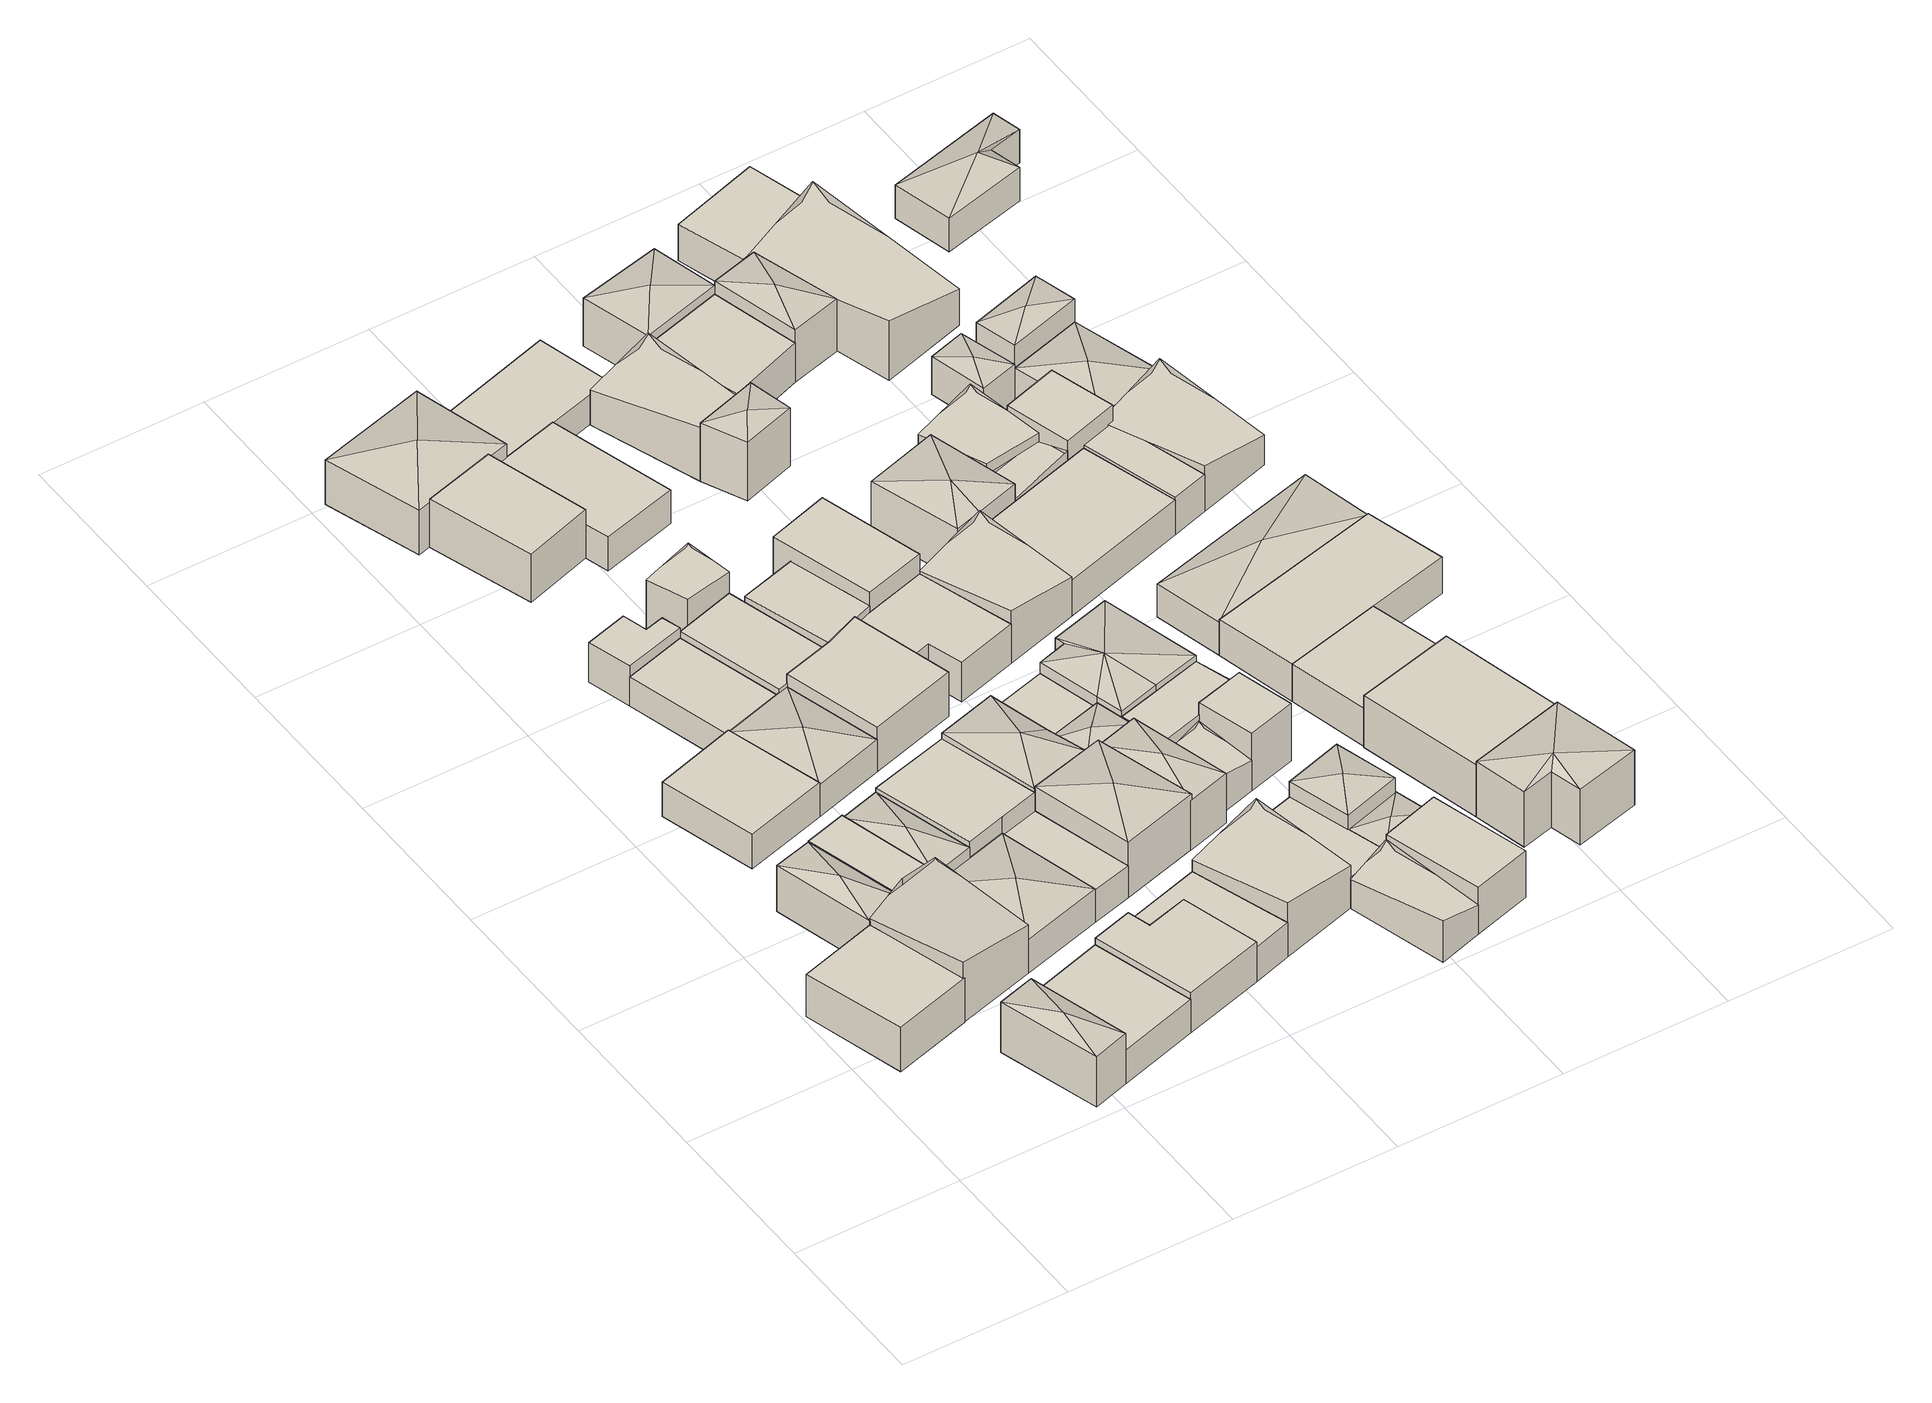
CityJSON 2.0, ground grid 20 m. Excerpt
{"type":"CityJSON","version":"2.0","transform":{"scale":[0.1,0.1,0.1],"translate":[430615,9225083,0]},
"CityObjects":{
"building1":{"type":"Building","attributes":{"Building Type":"Residential","Roof Shape":"shed","Roof Material":"Concrete Glazed Tile","Roof Material Code":1,"Roof Direction":"southwest","Building Height":5.78,"Roof Slope":14.3,"Footprint Area":125.89,"Solar PV Capacity Low":15.76,"Solar PV Capacity High":20.7,"Solar Annual Energy Low":22729,"Solar Annual Energy High":29956,"Suitable PV Area":94.11},"geometry":[{"type":"MultiSurface","lod":"2.2","boundaries":[[[0,1,2,3]],[[3,2,4,5]],[[2,1,6,4]],[[1,0,7,6]],[[0,3,5,7]],[[5,4,6,7]]]}]},
"building2":{"type":"Building","attributes":{"Building Type":"Residential","Roof Shape":"hip","Roof Material":"Concrete Glazed Tile","Roof Material Code":1,"Roof Direction":"southwest","Building Height":6.93,"Roof Slope":24.9,"Footprint Area":58.86,"Solar PV Capacity Low":7.37,"Solar PV Capacity High":9.68,"Solar Annual Energy Low":10628,"Solar Annual Energy High":14006,"Suitable PV Area":44},"geometry":[{"type":"MultiSurface","lod":"2.2","boundaries":[[[8,9,10,11]],[[11,10,12,13]],[[10,9,14,12]],[[9,8,15,14]],[[8,11,13,15]],[[13,12,16]],[[12,14,16]],[[14,15,16]],[[15,13,16]]]}]},
"building3":{"type":"Building","attributes":{"Building Type":"Residential","Roof Shape":"hip","Roof Material":"Concrete Glazed Tile","Roof Material Code":1,"Roof Direction":"southwest","Building Height":6.33,"Roof Slope":25.3,"Footprint Area":60.6,"Solar PV Capacity Low":7.59,"Solar PV Capacity High":9.97,"Solar Annual Energy Low":10940,"Solar Annual Energy High":14419,"Suitable PV Area":45.3},"geometry":[{"type":"MultiSurface","lod":"2.2","boundaries":[[[17,0,18,19]],[[19,18,20,21]],[[18,0,22,20]],[[0,17,23,22]],[[17,19,21,23]],[[21,20,24]],[[20,22,24]],[[22,23,24]],[[23,21,24]]]}]},
"building4":{"type":"Building","attributes":{"Building Type":"Residential","Roof Shape":"gable","Roof Material":"Concrete Glazed Tile","Roof Material Code":1,"Roof Direction":"southwest","Building Height":6.69,"Roof Slope":28.4,"Footprint Area":124.98,"Solar PV Capacity Low":15.65,"Solar PV Capacity High":20.55,"Solar Annual Energy Low":22564,"Solar Annual Energy High":29738,"Suitable PV Area":93.42},"geometry":[{"type":"MultiSurface","lod":"2.2","boundaries":[[[25,26,18,0,27,28]],[[28,27,29,30]],[[27,0,31,29]],[[0,18,32,31]],[[18,26,33,32]],[[26,25,34,33]],[[25,28,30,34]],[[30,29,31,32,33,34]]]}]},
"building5":{"type":"Building","attributes":{"Building Type":"Residential","Roof Shape":"flat","Roof Material":"Concrete Glazed Tile","Roof Material Code":1,"Roof Direction":"southwest","Building Height":6.43,"Roof Slope":9.6,"Footprint Area":64.71,"Solar PV Capacity Low":8.1,"Solar PV Capacity High":10.64,"Solar Annual Energy Low":11682,"Solar Annual Energy High":15396,"Suitable PV Area":48.37},"geometry":[{"type":"MultiSurface","lod":"2.2","boundaries":[[[35,19,18,26]],[[26,18,36,37]],[[18,19,38,36]],[[19,35,39,38]],[[35,26,37,39]],[[37,36,38,39]]]}]},
"building6":{"type":"Building","attributes":{"Building Type":"Residential","Roof Shape":"flat","Roof Material":"Concrete Glazed Tile","Roof Material Code":1,"Roof Direction":"southwest","Building Height":4.63,"Roof Slope":9.8,"Footprint Area":128.41,"Solar PV Capacity Low":16.08,"Solar PV Capacity High":21.12,"Solar Annual Energy Low":23184,"Solar Annual Energy High":30555,"Suitable PV Area":95.99},"geometry":[{"type":"MultiSurface","lod":"2.2","boundaries":[[[40,11,10,41]],[[41,10,42,43]],[[10,11,44,42]],[[11,40,45,44]],[[40,41,43,45]],[[43,42,44,45]]]}]},
"building7":{"type":"Building","attributes":{"Building Type":"Residential","Roof Shape":"flat","Roof Material":"Concrete Glazed Tile","Roof Material Code":1,"Roof Direction":"southwest","Building Height":4.71,"Roof Slope":11,"Footprint Area":125.78,"Solar PV Capacity Low":15.75,"Solar PV Capacity High":20.69,"Solar Annual Energy Low":22710,"Solar Annual Energy High":29929,"Suitable PV Area":94.02},"geometry":[{"type":"MultiSurface","lod":"2.2","boundaries":[[[46,47,48,49]],[[49,48,50,51]],[[48,47,52,50]],[[47,46,53,52]],[[46,49,51,53]],[[51,50,52,53]]]}]},
"building8":{"type":"Building","attributes":{"Building Type":"Residential","Roof Shape":"hip","Roof Material":"Concrete Glazed Tile","Roof Material Code":1,"Roof Direction":"southwest","Building Height":5.98,"Roof Slope":26.6,"Footprint Area":66.47,"Solar PV Capacity Low":8.32,"Solar PV Capacity High":10.93,"Solar Annual Energy Low":12001,"Solar Annual Energy High":15817,"Suitable PV Area":49.69},"geometry":[{"type":"MultiSurface","lod":"2.2","boundaries":[[[54,35,26,55]],[[55,26,56,57]],[[26,35,58,56]],[[35,54,59,58]],[[54,55,57,59]],[[57,56,60]],[[56,58,60]],[[58,59,60]],[[59,57,60]]]}]},
"building9":{"type":"Building","attributes":{"Building Type":"Residential","Roof Shape":"hip","Roof Material":"Concrete Glazed Tile","Roof Material Code":1,"Roof Direction":"southwest","Building Height":4.61,"Roof Slope":26.2,"Footprint Area":129.06,"Solar PV Capacity Low":16.16,"Solar PV Capacity High":21.22,"Solar Annual Energy Low":23301,"Solar Annual Energy High":30709,"Suitable PV Area":96.47},"geometry":[{"type":"MultiSurface","lod":"2.2","boundaries":[[[61,26,28,62]],[[62,28,63,64]],[[28,26,65,63]],[[26,61,66,65]],[[61,62,64,66]],[[64,63,67]],[[63,65,67]],[[65,66,67]],[[66,64,67]]]}]},
"building10":{"type":"Building","attributes":{"Building Type":"Residential","Roof Shape":"flat","Roof Material":"Concrete Glazed Tile","Roof Material Code":1,"Roof Direction":"southwest","Building Height":4,"Roof Slope":12.8,"Footprint Area":103.85,"Solar PV Capacity Low":13,"Solar PV Capacity High":17.08,"Solar Annual Energy Low":18749,"Solar Annual Energy High":24709,"Suitable PV Area":77.62},"geometry":[{"type":"MultiSurface","lod":"2.2","boundaries":[[[68,69,49,70]],[[70,49,71,72]],[[49,69,73,71]],[[69,68,74,73]],[[68,70,72,74]],[[72,71,73,74]]]}]},
"building11":{"type":"Building","attributes":{"Building Type":"Residential","Roof Shape":"shed","Roof Material":"Concrete Glazed Tile","Roof Material Code":1,"Roof Direction":"southwest","Building Height":5.33,"Roof Slope":12.3,"Footprint Area":35.74,"Solar PV Capacity Low":4.47,"Solar PV Capacity High":5.88,"Solar Annual Energy Low":6452,"Solar Annual Energy High":8503,"Suitable PV Area":26.71},"geometry":[{"type":"MultiSurface","lod":"2.2","boundaries":[[[68,75,76,77,78,69]],[[69,78,79,80]],[[78,77,81,79]],[[77,76,82,81]],[[76,75,83,82]],[[75,68,84,83]],[[68,69,80,84]],[[80,79,81,82,83,84]]]}]},
"building12":{"type":"Building","attributes":{"Building Type":"Residential","Roof Shape":"flat","Roof Material":"Concrete Glazed Tile","Roof Material Code":1,"Roof Direction":"southwest","Building Height":5.53,"Roof Slope":6,"Footprint Area":114.4,"Solar PV Capacity Low":14.32,"Solar PV Capacity High":18.81,"Solar Annual Energy Low":20654,"Solar Annual Energy High":27220,"Suitable PV Area":85.51},"geometry":[{"type":"MultiSurface","lod":"2.2","boundaries":[[[85,86,40,41,87,88]],[[88,87,89,90]],[[87,41,91,89]],[[41,40,92,91]],[[40,86,93,92]],[[86,85,94,93]],[[85,88,90,94]],[[90,89,91,92,93,94]]]}]},
"building13":{"type":"Building","attributes":{"Building Type":"Residential","Roof Shape":"hip","Roof Material":"Concrete Glazed Tile","Roof Material Code":1,"Roof Direction":"southwest","Building Height":4.45,"Roof Slope":26.5,"Footprint Area":109.71,"Solar PV Capacity Low":13.74,"Solar PV Capacity High":18.04,"Solar Annual Energy Low":19807,"Solar Annual Energy High":26104,"Suitable PV Area":82},"geometry":[{"type":"MultiSurface","lod":"2.2","boundaries":[[[95,49,48,96]],[[96,48,97,98]],[[48,49,99,97]],[[49,95,100,99]],[[95,96,98,100]],[[98,97,101]],[[97,99,101]],[[99,100,101]],[[100,98,101]]]}]},
"building14":{"type":"Building","attributes":{"Building Type":"Residential","Roof Shape":"shed","Roof Material":"Concrete Glazed Tile","Roof Material Code":1,"Roof Direction":"southwest","Building Height":6.5,"Roof Slope":14.5,"Footprint Area":126.6,"Solar PV Capacity Low":15.85,"Solar PV Capacity High":20.82,"Solar Annual Energy Low":22857,"Solar Annual Energy High":30124,"Suitable PV Area":94.64},"geometry":[{"type":"MultiSurface","lod":"2.2","boundaries":[[[55,61,102,103,54]],[[54,103,104,105]],[[103,102,106,104]],[[102,61,107,106]],[[61,55,108,107]],[[55,54,105,108]],[[105,104,106,107,108]]]}]},
"building15":{"type":"Building","attributes":{"Building Type":"Residential","Roof Shape":"shed","Roof Material":"Concrete Glazed Tile","Roof Material Code":1,"Roof Direction":"southwest","Building Height":4.3,"Roof Slope":11.5,"Footprint Area":63.35,"Solar PV Capacity Low":7.93,"Solar PV Capacity High":10.42,"Solar Annual Energy Low":11438,"Solar Annual Energy High":15074,"Suitable PV Area":47.36},"geometry":[{"type":"MultiSurface","lod":"2.2","boundaries":[[[102,61,62,109]],[[109,62,110,111]],[[62,61,112,110]],[[61,102,113,112]],[[102,109,111,113]],[[111,110,112,113]]]}]},
"building16":{"type":"Building","attributes":{"Building Type":"Residential","Roof Shape":"shed","Roof Material":"Concrete Glazed Tile","Roof Material Code":1,"Roof Direction":"southwest","Building Height":4.24,"Roof Slope":19.4,"Footprint Area":77.15,"Solar PV Capacity Low":9.66,"Solar PV Capacity High":12.69,"Solar Annual Energy Low":13928,"Solar Annual Energy High":18356,"Suitable PV Area":57.67},"geometry":[{"type":"MultiSurface","lod":"2.2","boundaries":[[[85,88,87,114,115,86]],[[86,115,116,117]],[[115,114,118,116]],[[114,87,119,118]],[[87,88,120,119]],[[88,85,121,120]],[[85,86,117,121]],[[117,116,118,119,120,121]]]}]},
"building17":{"type":"Building","attributes":{"Building Type":"Residential","Roof Shape":"flat","Roof Material":"Concrete Glazed Tile","Roof Material Code":1,"Roof Direction":"southwest","Building Height":6.61,"Roof Slope":6.2,"Footprint Area":115.4,"Solar PV Capacity Low":14.45,"Solar PV Capacity High":18.98,"Solar Annual Energy Low":20834,"Solar Annual Energy High":27458,"Suitable PV Area":86.26},"geometry":[{"type":"MultiSurface","lod":"2.2","boundaries":[[[122,123,124,125]],[[125,124,126,127]],[[124,123,128,126]],[[123,122,129,128]],[[122,125,127,129]],[[127,126,128,129]]]}]},
"building18":{"type":"Building","attributes":{"Building Type":"Residential","Roof Shape":"hip","Roof Material":"Concrete Glazed Tile","Roof Material Code":1,"Roof Direction":"southwest","Building Height":6.14,"Roof Slope":28.5,"Footprint Area":165.86,"Solar PV Capacity Low":20.77,"Solar PV Capacity High":27.28,"Solar Annual Energy Low":29945,"Solar Annual Energy High":39464,"Suitable PV Area":123.98},"geometry":[{"type":"MultiSurface","lod":"2.2","boundaries":[[[130,131,132,133]],[[133,132,134,135]],[[132,131,136,134]],[[131,130,137,136]],[[130,133,135,137]],[[135,134,138]],[[134,136,138]],[[136,137,138]],[[137,135,138]]]}]},
"building19":{"type":"Building","attributes":{"Building Type":"Residential","Roof Shape":"flat","Roof Material":"Concrete Glazed Tile","Roof Material Code":1,"Roof Direction":"southwest","Building Height":4.92,"Roof Slope":5.1,"Footprint Area":101.61,"Solar PV Capacity Low":12.72,"Solar PV Capacity High":16.71,"Solar Annual Energy Low":18345,"Solar Annual Energy High":24178,"Suitable PV Area":75.95},"geometry":[{"type":"MultiSurface","lod":"2.2","boundaries":[[[139,68,70,140]],[[140,70,141,142]],[[70,68,143,141]],[[68,139,144,143]],[[139,140,142,144]],[[142,141,143,144]]]}]},
"building20":{"type":"Building","attributes":{"Building Type":"Residential","Roof Shape":"gable","Roof Material":"Concrete Glazed Tile","Roof Material Code":1,"Roof Direction":"southwest","Building Height":7.79,"Roof Slope":29.9,"Footprint Area":35.65,"Solar PV Capacity Low":4.46,"Solar PV Capacity High":5.86,"Solar Annual Energy Low":6436,"Solar Annual Energy High":8482,"Suitable PV Area":26.65},"geometry":[{"type":"MultiSurface","lod":"2.2","boundaries":[[[145,146,147,139]],[[139,147,148,149]],[[147,146,150,148]],[[146,145,151,150]],[[145,139,149,151]],[[149,148,150,151]]]}]},
"building21":{"type":"Building","attributes":{"Building Type":"Residential","Roof Shape":"flat","Roof Material":"Concrete Glazed Tile","Roof Material Code":1,"Roof Direction":"southwest","Building Height":6.12,"Roof Slope":12.7,"Footprint Area":135.34,"Solar PV Capacity Low":16.95,"Solar PV Capacity High":22.26,"Solar Annual Energy Low":24435,"Solar Annual Energy High":32203,"Suitable PV Area":101.17},"geometry":[{"type":"MultiSurface","lod":"2.2","boundaries":[[[152,140,95,96,153]],[[153,96,154,155]],[[96,95,156,154]],[[95,140,157,156]],[[140,152,158,157]],[[152,153,155,158]],[[155,154,156,157,158]]]}]},
"building22":{"type":"Building","attributes":{"Building Type":"Residential","Roof Shape":"hip","Roof Material":"Concrete Glazed Tile","Roof Material Code":1,"Roof Direction":"southwest","Building Height":7.34,"Roof Slope":26.7,"Footprint Area":95.5,"Solar PV Capacity Low":11.96,"Solar PV Capacity High":15.71,"Solar Annual Energy Low":17242,"Solar Annual Energy High":22724,"Suitable PV Area":71.39},"geometry":[{"type":"MultiSurface","lod":"2.2","boundaries":[[[159,160,103,102,161]],[[161,102,162,163]],[[102,103,164,162]],[[103,160,165,164]],[[160,159,166,165]],[[159,161,163,166]],[[163,162,167]],[[162,164,167]],[[164,165,167]],[[165,166,167]],[[166,163,167]]]}]},
"building23":{"type":"Building","attributes":{"Building Type":"Residential","Roof Shape":"hip","Roof Material":"Concrete Glazed Tile","Roof Material Code":1,"Roof Direction":"southwest","Building Height":7.56,"Roof Slope":23.7,"Footprint Area":120.69,"Solar PV Capacity Low":15.11,"Solar PV Capacity High":19.85,"Solar Annual Energy Low":21791,"Solar Annual Energy High":28718,"Suitable PV Area":90.22},"geometry":[{"type":"MultiSurface","lod":"2.2","boundaries":[[[168,102,109,169]],[[169,109,170,171]],[[109,102,172,170]],[[102,168,173,172]],[[168,169,171,173]],[[171,170,174]],[[170,172,174]],[[172,173,174]],[[173,171,174]]]}]},
"building24":{"type":"Building","attributes":{"Building Type":"Residential","Roof Shape":"shed","Roof Material":"Concrete Glazed Tile","Roof Material Code":1,"Roof Direction":"southwest","Building Height":5.69,"Roof Slope":16.1,"Footprint Area":76.83,"Solar PV Capacity Low":9.62,"Solar PV Capacity High":12.63,"Solar Annual Energy Low":13871,"Solar Annual Energy High":18281,"Suitable PV Area":57.43},"geometry":[{"type":"MultiSurface","lod":"2.2","boundaries":[[[175,176,140,177]],[[177,140,178,179]],[[140,176,180,178]],[[176,175,181,180]],[[175,177,179,181]],[[179,178,180,181]]]}]},
"building25":{"type":"Building","attributes":{"Building Type":"Residential","Roof Shape":"shed","Roof Material":"Concrete Glazed Tile","Roof Material Code":1,"Roof Direction":"southwest","Building Height":4.26,"Roof Slope":15.9,"Footprint Area":155.69,"Solar PV Capacity Low":19.49,"Solar PV Capacity High":25.6,"Solar Annual Energy Low":28109,"Solar Annual Energy High":37045,"Suitable PV Area":116.38},"geometry":[{"type":"MultiSurface","lod":"2.2","boundaries":[[[182,122,183,184]],[[184,183,185,186]],[[183,122,187,185]],[[122,182,188,187]],[[182,184,186,188]],[[186,185,187,188]]]}]},
"building26":{"type":"Building","attributes":{"Building Type":"Residential","Roof Shape":"gable","Roof Material":"Concrete Glazed Tile","Roof Material Code":1,"Roof Direction":"southwest","Building Height":5.79,"Roof Slope":27,"Footprint Area":124.94,"Solar PV Capacity Low":15.64,"Solar PV Capacity High":20.55,"Solar Annual Energy Low":22558,"Solar Annual Energy High":29730,"Suitable PV Area":93.4},"geometry":[{"type":"MultiSurface","lod":"2.2","boundaries":[[[189,115,114,190]],[[190,114,191,192]],[[114,115,193,191]],[[115,189,194,193]],[[189,190,192,194]],[[192,191,193,194]]]}]},
"building27":{"type":"Building","attributes":{"Building Type":"Residential","Roof Shape":"hip","Roof Material":"Concrete Glazed Tile","Roof Material Code":1,"Roof Direction":"southwest","Building Height":5.92,"Roof Slope":26,"Footprint Area":37.51,"Solar PV Capacity Low":4.7,"Solar PV Capacity High":6.17,"Solar Annual Energy Low":6772,"Solar Annual Energy High":8925,"Suitable PV Area":28.04},"geometry":[{"type":"MultiSurface","lod":"2.2","boundaries":[[[195,159,161,196]],[[196,161,197,198]],[[161,159,199,197]],[[159,195,200,199]],[[195,196,198,200]],[[198,197,201]],[[197,199,201]],[[199,200,201]],[[200,198,201]]]}]},
"building28":{"type":"Building","attributes":{"Building Type":"Residential","Roof Shape":"flat","Roof Material":"Concrete Glazed Tile","Roof Material Code":1,"Roof Direction":"southwest","Building Height":5.2,"Roof Slope":7.7,"Footprint Area":57.88,"Solar PV Capacity Low":7.25,"Solar PV Capacity High":9.52,"Solar Annual Energy Low":10450,"Solar Annual Energy High":13772,"Suitable PV Area":43.26},"geometry":[{"type":"MultiSurface","lod":"2.2","boundaries":[[[202,160,159,195]],[[195,159,203,204]],[[159,160,205,203]],[[160,202,206,205]],[[202,195,204,206]],[[204,203,205,206]]]}]},
"building29":{"type":"Building","attributes":{"Building Type":"Residential","Roof Shape":"hip","Roof Material":"Concrete Glazed Tile","Roof Material Code":1,"Roof Direction":"southwest","Building Height":6.78,"Roof Slope":24.8,"Footprint Area":68.78,"Solar PV Capacity Low":8.61,"Solar PV Capacity High":11.31,"Solar Annual Energy Low":12419,"Solar Annual Energy High":16367,"Suitable PV Area":51.42},"geometry":[{"type":"MultiSurface","lod":"2.2","boundaries":[[[196,168,207,208]],[[208,207,209,210]],[[207,168,211,209]],[[168,196,212,211]],[[196,208,210,212]],[[210,209,213]],[[209,211,213]],[[211,212,213]],[[212,210,213]]]}]},
"building30":{"type":"Building","attributes":{"Building Type":"Residential","Roof Shape":"flat","Roof Material":"Concrete Glazed Tile","Roof Material Code":1,"Roof Direction":"southwest","Building Height":4.06,"Roof Slope":10.8,"Footprint Area":141.62,"Solar PV Capacity Low":17.73,"Solar PV Capacity High":23.29,"Solar Annual Energy Low":25568,"Solar Annual Energy High":33697,"Suitable PV Area":105.86},"geometry":[{"type":"MultiSurface","lod":"2.2","boundaries":[[[214,215,133,216]],[[216,133,217,218]],[[133,215,219,217]],[[215,214,220,219]],[[214,216,218,220]],[[218,217,219,220]]]}]},
"building31":{"type":"Building","attributes":{"Building Type":"Residential","Roof Shape":"shed","Roof Material":"Concrete Glazed Tile","Roof Material Code":1,"Roof Direction":"southwest","Building Height":4.98,"Roof Slope":18.3,"Footprint Area":113.89,"Solar PV Capacity Low":14.26,"Solar PV Capacity High":18.73,"Solar Annual Energy Low":20563,"Solar Annual Energy High":27100,"Suitable PV Area":85.14},"geometry":[{"type":"MultiSurface","lod":"2.2","boundaries":[[[221,152,222,223,224,225]],[[225,224,226,227]],[[224,223,228,226]],[[223,222,229,228]],[[222,152,230,229]],[[152,221,231,230]],[[221,225,227,231]],[[227,226,228,229,230,231]]]}]},
"building32":{"type":"Building","attributes":{"Building Type":"Residential","Roof Shape":"flat","Roof Material":"Concrete Glazed Tile","Roof Material Code":1,"Roof Direction":"southwest","Building Height":7.71,"Roof Slope":6.7,"Footprint Area":99.87,"Solar PV Capacity Low":12.5,"Solar PV Capacity High":16.42,"Solar Annual Energy Low":18030,"Solar Annual Energy High":23762,"Suitable PV Area":74.65},"geometry":[{"type":"MultiSurface","lod":"2.2","boundaries":[[[232,233,177,221]],[[221,177,234,235]],[[177,233,236,234]],[[233,232,237,236]],[[232,221,235,237]],[[235,234,236,237]]]}]},
"building33":{"type":"Building","attributes":{"Building Type":"Residential","Roof Shape":"gable","Roof Material":"Concrete Glazed Tile","Roof Material Code":1,"Roof Direction":"southwest","Building Height":4.03,"Roof Slope":28.7,"Footprint Area":67.84,"Solar PV Capacity Low":8.49,"Solar PV Capacity High":11.16,"Solar Annual Energy Low":12248,"Solar Annual Energy High":16141,"Suitable PV Area":50.71},"geometry":[{"type":"MultiSurface","lod":"2.2","boundaries":[[[238,239,240,241]],[[241,240,242,243]],[[240,239,244,242]],[[239,238,245,244]],[[238,241,243,245]],[[243,242,244,245]]]}]},
"building34":{"type":"Building","attributes":{"Building Type":"Residential","Roof Shape":"shed","Roof Material":"Concrete Glazed Tile","Roof Material Code":1,"Roof Direction":"southwest","Building Height":4.03,"Roof Slope":14.4,"Footprint Area":70.07,"Solar PV Capacity Low":8.77,"Solar PV Capacity High":11.52,"Solar Annual Energy Low":12651,"Solar Annual Energy High":16673,"Suitable PV Area":52.38},"geometry":[{"type":"MultiSurface","lod":"2.2","boundaries":[[[246,247,239,238]],[[238,239,248,249]],[[239,247,250,248]],[[247,246,251,250]],[[246,238,249,251]],[[249,248,250,251]]]}]},
"building35":{"type":"Building","attributes":{"Building Type":"Residential","Roof Shape":"gable","Roof Material":"Concrete Glazed Tile","Roof Material Code":1,"Roof Direction":"southwest","Building Height":4.24,"Roof Slope":31.7,"Footprint Area":38.15,"Solar PV Capacity Low":4.78,"Solar PV Capacity High":6.27,"Solar Annual Energy Low":6888,"Solar Annual Energy High":9078,"Suitable PV Area":28.52},"geometry":[{"type":"MultiSurface","lod":"2.2","boundaries":[[[252,253,254,255]],[[255,254,256,257]],[[254,253,258,256]],[[253,252,259,258]],[[252,255,257,259]],[[257,256,258,259]]]}]},
"building36":{"type":"Building","attributes":{"Building Type":"Residential","Roof Shape":"shed","Roof Material":"Concrete Glazed Tile","Roof Material Code":1,"Roof Direction":"southwest","Building Height":5.92,"Roof Slope":14,"Footprint Area":65.4,"Solar PV Capacity Low":8.19,"Solar PV Capacity High":10.75,"Solar Annual Energy Low":11807,"Solar Annual Energy High":15561,"Suitable PV Area":48.88},"geometry":[{"type":"MultiSurface","lod":"2.2","boundaries":[[[260,261,252,262]],[[262,252,263,264]],[[252,261,265,263]],[[261,260,266,265]],[[260,262,264,266]],[[264,263,265,266]]]}]},
"building37":{"type":"Building","attributes":{"Building Type":"Residential","Roof Shape":"hip","Roof Material":"Concrete Glazed Tile","Roof Material Code":1,"Roof Direction":"southwest","Building Height":6.67,"Roof Slope":23.3,"Footprint Area":135.91,"Solar PV Capacity Low":17.02,"Solar PV Capacity High":22.35,"Solar Annual Energy Low":24538,"Solar Annual Energy High":32339,"Suitable PV Area":101.59},"geometry":[{"type":"MultiSurface","lod":"2.2","boundaries":[[[267,268,269,202,195,261,270,260]],[[260,270,271,272]],[[270,261,273,271]],[[261,195,274,273]],[[195,202,275,274]],[[202,269,276,275]],[[269,268,277,276]],[[268,267,278,277]],[[267,260,272,278]],[[272,271,279]],[[271,273,279]],[[273,274,279]],[[274,275,279]],[[275,276,279]],[[276,277,279]],[[277,278,279]],[[278,272,279]]]}]},
"building38":{"type":"Building","attributes":{"Building Type":"Residential","Roof Shape":"flat","Roof Material":"Concrete Glazed Tile","Roof Material Code":1,"Roof Direction":"southwest","Building Height":6.37,"Roof Slope":8.9,"Footprint Area":92.15,"Solar PV Capacity Low":11.54,"Solar PV Capacity High":15.15,"Solar Annual Energy Low":16637,"Solar Annual Energy High":21926,"Suitable PV Area":68.88},"geometry":[{"type":"MultiSurface","lod":"2.2","boundaries":[[[280,238,241,281]],[[281,241,282,283]],[[241,238,284,282]],[[238,280,285,284]],[[280,281,283,285]],[[283,282,284,285]]]}]},
"building39":{"type":"Building","attributes":{"Building Type":"Residential","Roof Shape":"hip","Roof Material":"Concrete Glazed Tile","Roof Material Code":1,"Roof Direction":"southwest","Building Height":6.14,"Roof Slope":23,"Footprint Area":57.42,"Solar PV Capacity Low":7.19,"Solar PV Capacity High":9.44,"Solar Annual Energy Low":10368,"Solar Annual Energy High":13664,"Suitable PV Area":42.92},"geometry":[{"type":"MultiSurface","lod":"2.2","boundaries":[[[286,287,288,289]],[[289,288,290,291]],[[288,287,292,290]],[[287,286,293,292]],[[286,289,291,293]],[[291,290,294]],[[290,292,294]],[[292,293,294]],[[293,291,294]]]}]},
"building40":{"type":"Building","attributes":{"Building Type":"Residential","Roof Shape":"hip","Roof Material":"Concrete Glazed Tile","Roof Material Code":1,"Roof Direction":"southwest","Building Height":4.11,"Roof Slope":24.7,"Footprint Area":37.97,"Solar PV Capacity Low":4.75,"Solar PV Capacity High":6.24,"Solar Annual Energy Low":6855,"Solar Annual Energy High":9034,"Suitable PV Area":28.38},"geometry":[{"type":"MultiSurface","lod":"2.2","boundaries":[[[295,296,238,280]],[[280,238,297,298]],[[238,296,299,297]],[[296,295,300,299]],[[295,280,298,300]],[[298,297,301]],[[297,299,301]],[[299,300,301]],[[300,298,301]]]}]},
"building41":{"type":"Building","attributes":{"Building Type":"Residential","Roof Shape":"shed","Roof Material":"Concrete Glazed Tile","Roof Material Code":1,"Roof Direction":"southwest","Building Height":7.79,"Roof Slope":10.1,"Footprint Area":43.4,"Solar PV Capacity Low":5.43,"Solar PV Capacity High":7.14,"Solar Annual Energy Low":7836,"Solar Annual Energy High":10327,"Suitable PV Area":32.44},"geometry":[{"type":"MultiSurface","lod":"2.2","boundaries":[[[262,255,254,302]],[[302,254,303,304]],[[254,255,305,303]],[[255,262,306,305]],[[262,302,304,306]],[[304,303,305,306]]]}]},
"building42":{"type":"Building","attributes":{"Building Type":"Residential","Roof Shape":"gable","Roof Material":"Concrete Glazed Tile","Roof Material Code":1,"Roof Direction":"southwest","Building Height":4.79,"Roof Slope":32.4,"Footprint Area":112.76,"Solar PV Capacity Low":14.12,"Solar PV Capacity High":18.54,"Solar Annual Energy Low":20359,"Solar Annual Energy High":26831,"Suitable PV Area":84.29},"geometry":[{"type":"MultiSurface","lod":"2.2","boundaries":[[[307,308,309,310]],[[310,309,311,312]],[[309,308,313,311]],[[308,307,314,313]],[[307,310,312,314]],[[312,311,313,314]]]}]},
"building43":{"type":"Building","attributes":{"Building Type":"Residential","Roof Shape":"hip","Roof Material":"Concrete Glazed Tile","Roof Material Code":1,"Roof Direction":"southwest","Building Height":7.98,"Roof Slope":22.2,"Footprint Area":41.08,"Solar PV Capacity Low":5.14,"Solar PV Capacity High":6.76,"Solar Annual Energy Low":7417,"Solar Annual Energy High":9774,"Suitable PV Area":30.71},"geometry":[{"type":"MultiSurface","lod":"2.2","boundaries":[[[310,309,315,316]],[[316,315,317,318]],[[315,309,319,317]],[[309,310,320,319]],[[310,316,318,320]],[[318,317,321]],[[317,319,321]],[[319,320,321]],[[320,318,321]]]}]},
"building44":{"type":"Building","attributes":{"Building Type":"Residential","Roof Shape":"gable","Roof Material":"Concrete Glazed Tile","Roof Material Code":1,"Roof Direction":"southwest","Building Height":5.41,"Roof Slope":29.5,"Footprint Area":114.54,"Solar PV Capacity Low":14.34,"Solar PV Capacity High":18.84,"Solar Annual Energy Low":20679,"Solar Annual Energy High":27254,"Suitable PV Area":85.62},"geometry":[{"type":"MultiSurface","lod":"2.2","boundaries":[[[322,221,225,323]],[[323,225,324,325]],[[225,221,326,324]],[[221,322,327,326]],[[322,323,325,327]],[[325,324,326,327]]]}]},
"building45":{"type":"Building","attributes":{"Building Type":"Residential","Roof Shape":"hip","Roof Material":"Concrete Glazed Tile","Roof Material Code":1,"Roof Direction":"southwest","Building Height":7.01,"Roof Slope":29.2,"Footprint Area":103.71,"Solar PV Capacity Low":12.98,"Solar PV Capacity High":17.05,"Solar Annual Energy Low":18724,"Solar Annual Energy High":24677,"Suitable PV Area":77.52},"geometry":[{"type":"MultiSurface","lod":"2.2","boundaries":[[[328,329,322,330,331]],[[331,330,332,333]],[[330,322,334,332]],[[322,329,335,334]],[[329,328,336,335]],[[328,331,333,336]],[[333,332,337]],[[332,334,337]],[[334,335,337]],[[335,336,337]],[[336,333,337]]]}]},
"building46":{"type":"Building","attributes":{"Building Type":"Residential","Roof Shape":"flat","Roof Material":"Concrete Glazed Tile","Roof Material Code":1,"Roof Direction":"southwest","Building Height":5.41,"Roof Slope":6.4,"Footprint Area":111.93,"Solar PV Capacity Low":14.01,"Solar PV Capacity High":18.41,"Solar Annual Energy Low":20207,"Solar Annual Energy High":26632,"Suitable PV Area":83.66},"geometry":[{"type":"MultiSurface","lod":"2.2","boundaries":[[[338,307,339,340]],[[340,339,341,342]],[[339,307,343,341]],[[307,338,344,343]],[[338,340,342,344]],[[342,341,343,344]]]}]},
"building47":{"type":"Building","attributes":{"Building Type":"Residential","Roof Shape":"hip","Roof Material":"Concrete Glazed Tile","Roof Material Code":1,"Roof Direction":"southwest","Building Height":6.6,"Roof Slope":23,"Footprint Area":86.61,"Solar PV Capacity Low":10.84,"Solar PV Capacity High":14.24,"Solar Annual Energy Low":15636,"Solar Annual Energy High":20607,"Suitable PV Area":64.74},"geometry":[{"type":"MultiSurface","lod":"2.2","boundaries":[[[345,346,307,338]],[[338,307,347,348]],[[307,346,349,347]],[[346,345,350,349]],[[345,338,348,350]],[[348,347,351]],[[347,349,351]],[[349,350,351]],[[350,348,351]]]}]},
"building48":{"type":"Building","attributes":{"Building Type":"Residential","Roof Shape":"shed","Roof Material":"Concrete Glazed Tile","Roof Material Code":1,"Roof Direction":"southwest","Building Height":4.58,"Roof Slope":11.3,"Footprint Area":198.44,"Solar PV Capacity Low":24.85,"Solar PV Capacity High":32.63,"Solar Annual Energy Low":35827,"Solar Annual Energy High":47218,"Suitable PV Area":148.34},"geometry":[{"type":"MultiSurface","lod":"2.2","boundaries":[[[352,322,323,353]],[[353,323,354,355]],[[323,322,356,354]],[[322,352,357,356]],[[352,353,355,357]],[[355,354,356,357]]]}]},
"building49":{"type":"Building","attributes":{"Building Type":"Residential","Roof Shape":"hip","Roof Material":"Concrete Glazed Tile","Roof Material Code":1,"Roof Direction":"southwest","Building Height":7.57,"Roof Slope":26.8,"Footprint Area":113.38,"Solar PV Capacity Low":14.2,"Solar PV Capacity High":18.65,"Solar Annual Energy Low":20470,"Solar Annual Energy High":26977,"Suitable PV Area":84.75},"geometry":[{"type":"MultiSurface","lod":"2.2","boundaries":[[[358,359,360,361,362,363]],[[363,362,364,365]],[[362,361,366,364]],[[361,360,367,366]],[[360,359,368,367]],[[359,358,369,368]],[[358,363,365,369]],[[365,364,370]],[[364,366,370]],[[366,367,370]],[[367,368,370]],[[368,369,370]],[[369,365,370]]]}]},
"building50":{"type":"Building","attributes":{"Building Type":"Residential","Roof Shape":"gable","Roof Material":"Concrete Glazed Tile","Roof Material Code":1,"Roof Direction":"southwest","Building Height":4.86,"Roof Slope":26.4,"Footprint Area":30.96,"Solar PV Capacity Low":3.88,"Solar PV Capacity High":5.09,"Solar Annual Energy Low":5590,"Solar Annual Energy High":7367,"Suitable PV Area":23.14},"geometry":[{"type":"MultiSurface","lod":"2.2","boundaries":[[[371,372,373,330]],[[330,373,374,375]],[[373,372,376,374]],[[372,371,377,376]],[[371,330,375,377]],[[375,374,376,377]]]}]},
"building51":{"type":"Building","attributes":{"Building Type":"Residential","Roof Shape":"flat","Roof Material":"Concrete Glazed Tile","Roof Material Code":1,"Roof Direction":"southwest","Building Height":7.06,"Roof Slope":7.3,"Footprint Area":187.23,"Solar PV Capacity Low":23.44,"Solar PV Capacity High":30.79,"Solar Annual Energy Low":33804,"Solar Annual Energy High":44551,"Suitable PV Area":139.96},"geometry":[{"type":"MultiSurface","lod":"2.2","boundaries":[[[378,379,361,360]],[[360,361,380,381]],[[361,379,382,380]],[[379,378,383,382]],[[378,360,381,383]],[[381,380,382,383]]]}]},
"building52":{"type":"Building","attributes":{"Building Type":"Residential","Roof Shape":"gable","Roof Material":"Concrete Glazed Tile","Roof Material Code":1,"Roof Direction":"southwest","Building Height":6.09,"Roof Slope":29.2,"Footprint Area":73.77,"Solar PV Capacity Low":9.24,"Solar PV Capacity High":12.13,"Solar Annual Energy Low":13319,"Solar Annual Energy High":17553,"Suitable PV Area":55.14},"geometry":[{"type":"MultiSurface","lod":"2.2","boundaries":[[[384,385,373,372]],[[372,373,386,387]],[[373,385,388,386]],[[385,384,389,388]],[[384,372,387,389]],[[387,386,388,389]]]}]},
"building53":{"type":"Building","attributes":{"Building Type":"Residential","Roof Shape":"flat","Roof Material":"Concrete Glazed Tile","Roof Material Code":1,"Roof Direction":"southwest","Building Height":5.19,"Roof Slope":12,"Footprint Area":119.35,"Solar PV Capacity Low":14.94,"Solar PV Capacity High":19.63,"Solar Annual Energy Low":21548,"Solar Annual Energy High":28398,"Suitable PV Area":89.21},"geometry":[{"type":"MultiSurface","lod":"2.2","boundaries":[[[390,391,392,378]],[[378,392,393,394]],[[392,391,395,393]],[[391,390,396,395]],[[390,378,394,396]],[[394,393,395,396]]]}]},
"building54":{"type":"Building","attributes":{"Building Type":"Residential","Roof Shape":"hip","Roof Material":"Concrete Glazed Tile","Roof Material Code":1,"Roof Direction":"southwest","Building Height":7.19,"Roof Slope":26.9,"Footprint Area":67.54,"Solar PV Capacity Low":8.46,"Solar PV Capacity High":11.11,"Solar Annual Energy Low":12194,"Solar Annual Energy High":16070,"Suitable PV Area":50.49},"geometry":[{"type":"MultiSurface","lod":"2.2","boundaries":[[[397,338,340,398]],[[398,340,399,400]],[[340,338,401,399]],[[338,397,402,401]],[[397,398,400,402]],[[400,399,403]],[[399,401,403]],[[401,402,403]],[[402,400,403]]]}]},
"building55":{"type":"Building","attributes":{"Building Type":"Residential","Roof Shape":"shed","Roof Material":"Concrete Glazed Tile","Roof Material Code":1,"Roof Direction":"southwest","Building Height":4.69,"Roof Slope":18.4,"Footprint Area":226.14,"Solar PV Capacity Low":28.31,"Solar PV Capacity High":37.19,"Solar Annual Energy Low":40827,"Solar Annual Energy High":53807,"Suitable PV Area":169.04},"geometry":[{"type":"MultiSurface","lod":"2.2","boundaries":[[[404,405,391,406]],[[406,391,395,407]],[[391,405,408,395]],[[405,404,409,408]],[[404,406,407,409]],[[407,395,408,409]]]}]},
"building56":{"type":"Building","attributes":{"Building Type":"Residential","Roof Shape":"hip","Roof Material":"Concrete Glazed Tile","Roof Material Code":1,"Roof Direction":"southwest","Building Height":4.55,"Roof Slope":22.7,"Footprint Area":194.47,"Solar PV Capacity Low":24.35,"Solar PV Capacity High":31.98,"Solar Annual Energy Low":35110,"Solar Annual Energy High":46273,"Suitable PV Area":145.37},"geometry":[{"type":"MultiSurface","lod":"2.2","boundaries":[[[410,411,405,404]],[[404,405,412,413]],[[405,411,414,412]],[[411,410,415,414]],[[410,404,413,415]],[[413,412,416]],[[412,414,416]],[[414,415,416]],[[415,413,416]]]}]},
"building57":{"type":"Building","attributes":{"Building Type":"Residential","Roof Shape":"flat","Roof Material":"Concrete Glazed Tile","Roof Material Code":1,"Roof Direction":"southwest","Building Height":7.35,"Roof Slope":7.2,"Footprint Area":56.8,"Solar PV Capacity Low":7.11,"Solar PV Capacity High":9.34,"Solar Annual Energy Low":10256,"Solar Annual Energy High":13516,"Suitable PV Area":42.46},"geometry":[{"type":"MultiSurface","lod":"2.2","boundaries":[[[417,418,371,419]],[[419,371,420,421]],[[371,418,422,420]],[[418,417,423,422]],[[417,419,421,423]],[[421,420,422,423]]]}]},
"building58":{"type":"Building","attributes":{"Building Type":"Residential","Roof Shape":"shed","Roof Material":"Concrete Glazed Tile","Roof Material Code":1,"Roof Direction":"southwest","Building Height":4.98,"Roof Slope":10.2,"Footprint Area":56.49,"Solar PV Capacity Low":7.07,"Solar PV Capacity High":9.29,"Solar Annual Energy Low":10199,"Solar Annual Energy High":13441,"Suitable PV Area":42.23},"geometry":[{"type":"MultiSurface","lod":"2.2","boundaries":[[[419,352,353,424]],[[424,353,425,426]],[[353,352,427,425]],[[352,419,428,427]],[[419,424,426,428]],[[426,425,427,428]]]}]},
"building59":{"type":"Building","attributes":{"Building Type":"Residential","Roof Shape":"hip","Roof Material":"Concrete Glazed Tile","Roof Material Code":1,"Roof Direction":"southwest","Building Height":5.25,"Roof Slope":20.6,"Footprint Area":33.63,"Solar PV Capacity Low":4.21,"Solar PV Capacity High":5.53,"Solar Annual Energy Low":6072,"Solar Annual Energy High":8003,"Suitable PV Area":25.14},"geometry":[{"type":"MultiSurface","lod":"2.2","boundaries":[[[429,430,431,432]],[[432,431,433,434]],[[431,430,435,433]],[[430,429,436,435]],[[429,432,434,436]],[[434,433,437]],[[433,435,437]],[[435,436,437]],[[436,434,437]]]}]},
"building60":{"type":"Building","attributes":{"Building Type":"Residential","Roof Shape":"gable","Roof Material":"Concrete Glazed Tile","Roof Material Code":1,"Roof Direction":"southwest","Building Height":4.96,"Roof Slope":33,"Footprint Area":215,"Solar PV Capacity Low":26.92,"Solar PV Capacity High":35.36,"Solar Annual Energy Low":38817,"Solar Annual Energy High":51158,"Suitable PV Area":160.72},"geometry":[{"type":"MultiSurface","lod":"2.2","boundaries":[[[438,439,440,441]],[[441,440,442,443]],[[440,439,444,442]],[[439,438,445,444]],[[438,441,443,445]],[[443,442,444,445]]]}]},
"building61":{"type":"Building","attributes":{"Building Type":"Residential","Roof Shape":"shed","Roof Material":"Concrete Glazed Tile","Roof Material Code":1,"Roof Direction":"southwest","Building Height":4.86,"Roof Slope":15.1,"Footprint Area":96.75,"Solar PV Capacity Low":12.11,"Solar PV Capacity High":15.91,"Solar Annual Energy Low":17468,"Solar Annual Energy High":23021,"Suitable PV Area":72.32},"geometry":[{"type":"MultiSurface","lod":"2.2","boundaries":[[[446,447,439,438]],[[438,439,448,449]],[[439,447,450,448]],[[447,446,451,450]],[[446,438,449,451]],[[449,448,450,451]]]}]},
"building62":{"type":"Building","attributes":{"Building Type":"Residential","Roof Shape":"gable","Roof Material":"Concrete Glazed Tile","Roof Material Code":1,"Roof Direction":"southwest","Building Height":4.08,"Roof Slope":32.4,"Footprint Area":128.96,"Solar PV Capacity Low":16.15,"Solar PV Capacity High":21.21,"Solar Annual Energy Low":23282,"Solar Annual Energy High":30684,"Suitable PV Area":96.4},"geometry":[{"type":"MultiSurface","lod":"2.2","boundaries":[[[452,453,424,454]],[[454,424,455,456]],[[424,453,457,455]],[[453,452,458,457]],[[452,454,456,458]],[[456,455,457,458]]]}]},
"building63":{"type":"Building","attributes":{"Building Type":"Residential","Roof Shape":"hip","Roof Material":"Concrete Glazed Tile","Roof Material Code":1,"Roof Direction":"southwest","Building Height":4.74,"Roof Slope":23.7,"Footprint Area":104.75,"Solar PV Capacity Low":13.12,"Solar PV Capacity High":17.23,"Solar Annual Energy Low":18913,"Solar Annual Energy High":24925,"Suitable PV Area":78.3},"geometry":[{"type":"MultiSurface","lod":"2.2","boundaries":[[[459,432,453,452]],[[452,453,460,461]],[[453,432,462,460]],[[432,459,463,462]],[[459,452,461,463]],[[461,460,464]],[[460,462,464]],[[462,463,464]],[[463,461,464]]]}]},
"building64":{"type":"Building","attributes":{"Building Type":"Residential","Roof Shape":"hip","Roof Material":"Concrete Glazed Tile","Roof Material Code":1,"Roof Direction":"southwest","Building Height":7.78,"Roof Slope":20.6,"Footprint Area":48.54,"Solar PV Capacity Low":6.08,"Solar PV Capacity High":7.98,"Solar Annual Energy Low":8764,"Solar Annual Energy High":11551,"Suitable PV Area":36.29},"geometry":[{"type":"MultiSurface","lod":"2.2","boundaries":[[[465,466,432,459]],[[459,432,467,468]],[[432,466,469,467]],[[466,465,470,469]],[[465,459,468,470]],[[468,467,471]],[[467,469,471]],[[469,470,471]],[[470,468,471]]]}]},
"building65":{"type":"Building","attributes":{"Building Type":"Residential","Roof Shape":"hip","Roof Material":"Concrete Glazed Tile","Roof Material Code":1,"Roof Direction":"southwest","Building Height":4.65,"Roof Slope":27.9,"Footprint Area":92.91,"Solar PV Capacity Low":11.63,"Solar PV Capacity High":15.28,"Solar Annual Energy Low":16775,"Solar Annual Energy High":22108,"Suitable PV Area":69.45},"geometry":[{"type":"MultiSurface","lod":"2.2","boundaries":[[[472,473,474,475,476,477]],[[477,476,478,479]],[[476,475,480,478]],[[475,474,481,480]],[[474,473,482,481]],[[473,472,483,482]],[[472,477,479,483]],[[479,478,484]],[[478,480,484]],[[480,481,484]],[[481,482,484]],[[482,483,484]],[[483,479,484]]]}]}
},
"vertices":[
[100,319,0],[5,292,0],[40,170,0],[135,197,0],[40,170,61],[135,197,61],[5,292,58],[100,319,58],
[141,139,0],[177,17,0],[221,30,0],[186,152,0],[221,30,69],[186,152,69],[177,17,69],[141,139,69],[181,84,77],
[67,441,0],[147,331,0],[113,453,0],[147,331,63],[113,453,63],[100,319,63],[67,441,63],[107,386,71],
[206,308,0],[196,345,0],[133,197,0],[229,223,0],[133,197,83],[229,223,67],[100,319,67],[147,331,89],[196,345,83],[206,308,78],
[163,467,0],[147,331,64],[196,345,64],[113,453,64],[163,467,64],
[282,180,0],[318,58,0],[221,30,46],[318,58,46],[186,152,46],[282,180,46],
[48,624,0],[81,508,0],[181,536,0],[147,653,0],[181,536,47],[147,653,47],[81,508,47],[48,624,47],
[213,481,0],[247,359,0],[196,345,60],[247,359,60],[163,467,60],[213,481,60],[205,413,68],
[295,372,0],[328,250,0],[229,223,46],[328,250,46],[196,345,46],[295,372,46],[262,297,58],
[186,802,0],[111,781,0],[222,674,0],[147,653,40],[222,674,40],[111,781,40],[186,802,40],
[179,825,0],[156,819,0],[148,849,0],[96,834,0],[96,834,54],[111,781,55],[148,849,53],[156,819,54],[179,825,54],[186,802,54],
[339,166,0],[331,194,0],[416,86,0],[389,180,0],[416,86,55],[389,180,55],[318,58,55],[282,180,55],[331,194,55],[339,166,55],
[234,678,0],[267,561,0],[181,536,44],[267,561,44],[147,653,44],[234,678,44],[207,607,56],
[343,385,0],[310,507,0],[310,507,65],[213,481,66],[343,385,68],[295,372,68],[247,359,68],
[376,263,0],[328,250,45],[376,263,44],[295,372,43],[343,385,43],
[463,100,0],[427,222,0],[427,222,42],[331,194,43],[463,100,47],[416,86,47],[389,180,44],[339,166,44],
[159,1116,0],[72,1092,0],[113,966,0],[196,992,0],[113,966,66],[196,992,66],[72,1092,66],[159,1116,66],
[153,1240,0],[19,1204,0],[57,1088,0],[186,1123,0],[57,1088,61],[186,1123,61],[19,1204,61],[153,1240,61],[104,1164,76],
[259,823,0],[296,695,0],[222,674,49],[296,695,49],[186,802,49],[259,823,49],
[244,876,0],[182,859,0],[197,805,0],[197,805,85],[259,823,78],[182,859,78],[244,876,85],
[339,713,0],[373,591,0],[267,561,61],[373,591,61],[234,678,61],[296,695,61],[339,713,61],
[402,453,0],[382,527,0],[418,404,0],[343,385,73],[418,404,73],[310,507,73],[382,527,73],[402,453,73],[371,455,83],
[435,409,0],[470,289,0],[376,263,76],[470,289,76],[343,385,76],[435,409,76],[406,336,87],
[333,822,0],[265,803,0],[362,720,0],[296,695,60],[362,720,59],[265,803,57],[333,822,57],
[254,1142,0],[204,963,0],[296,988,0],[204,963,47],[296,988,46],[159,1116,43],[254,1142,43],
[522,249,0],[557,127,0],[463,100,74],[557,127,58],[427,222,58],[522,249,74],
[475,472,0],[488,424,0],[418,404,59],[488,424,59],[402,453,59],[475,472,59],[446,438,66],
[455,547,0],[402,453,52],[475,472,52],[382,527,52],[455,547,52],
[468,288,0],[521,303,0],[468,288,68],[521,303,68],[435,409,68],[488,424,68],[478,356,76],
[312,1254,0],[162,1210,0],[336,1165,0],[186,1123,41],[336,1165,41],[162,1210,41],[312,1254,41],
[436,741,0],[361,638,0],[384,645,0],[396,602,0],[470,623,0],[396,602,54],[470,623,54],[384,645,53],[361,638,53],[339,713,51],[436,741,50],
[400,866,0],[326,844,0],[362,720,77],[436,741,77],[326,844,77],[400,866,77],
[609,141,0],[556,126,0],[590,7,0],[643,23,0],[590,7,57],[643,23,40],[556,126,40],[609,141,57],
[573,264,0],[521,249,0],[556,126,43],[609,141,42],[521,249,41],[573,264,40],
[499,384,0],[518,315,0],[569,329,0],[550,398,0],[569,329,42],[550,398,53],[518,315,53],[499,384,42],
[593,469,0],[484,440,0],[609,414,0],[499,384,61],[609,414,61],[484,440,60],[593,469,59],
[561,589,0],[488,569,0],[491,557,0],[535,454,0],[535,454,67],[593,469,67],[484,440,67],[475,472,67],[455,547,67],[491,557,67],[488,569,67],[561,589,67],[510,512,79],
[680,162,0],[714,43,0],[643,23,64],[714,43,64],[609,141,64],[680,162,64],
[643,285,0],[572,264,0],[594,189,0],[665,210,0],[594,189,61],[665,210,61],[572,264,61],[643,285,61],[619,237,69],
[666,211,0],[594,190,0],[609,141,41],[680,162,41],[594,190,41],[666,211,41],[637,176,48],
[627,345,0],[569,329,79],[627,345,79],[550,398,78],[609,414,78],
[392,1176,0],[309,1157,0],[356,1025,0],[432,1048,0],[356,1025,74],[432,1048,48],[309,1157,48],[392,1176,70],
[380,974,0],[445,994,0],[380,974,80],[445,994,80],[356,1025,80],[432,1048,80],[403,1010,86],
[526,767,0],[560,649,0],[470,623,72],[560,649,54],[436,741,54],[526,767,72],
[459,866,0],[493,758,0],[579,783,0],[548,892,0],[579,783,70],[548,892,70],[526,767,70],[493,758,70],[459,866,70],[521,813,81],
[490,1203,0],[427,1065,0],[518,1097,0],[427,1065,54],[518,1097,54],[392,1176,54],[490,1203,54],
[469,1283,0],[368,1260,0],[392,1176,66],[490,1203,66],[368,1260,66],[469,1283,66],[430,1231,75],
[681,812,0],[715,694,0],[560,649,49],[715,694,48],[526,767,47],[681,812,46],
[803,79,0],[882,99,0],[856,202,0],[738,172,0],[754,107,0],[793,117,0],[754,107,76],[793,117,76],[738,172,76],[856,202,76],[882,99,76],[803,79,76],[804,130,87],
[657,805,0],[646,842,0],[569,820,0],[569,820,59],[579,783,49],[646,842,49],[657,805,59],
[819,351,0],[700,322,0],[738,172,71],[856,202,71],[700,322,71],[819,351,71],
[621,930,0],[543,907,0],[569,820,74],[646,842,61],[543,907,61],[621,930,74],
[793,447,0],[677,419,0],[701,322,0],[701,322,52],[819,351,52],[677,419,52],[793,447,52],
[547,1218,0],[579,1113,0],[518,1097,72],[579,1113,72],[490,1203,72],[547,1218,72],[533,1158,80],
[868,571,0],[653,518,0],[893,472,0],[893,472,50],[653,518,49],[868,571,47],
[848,657,0],[632,601,0],[653,518,45],[868,571,45],[632,601,45],[848,657,45],[750,587,57],
[702,903,0],[635,883,0],[725,825,0],[657,805,73],[725,825,73],[635,883,73],[702,903,73],
[759,707,0],[715,694,51],[759,707,51],[681,812,50],[725,825,50],
[668,1019,0],[624,1006,0],[642,937,0],[688,950,0],[642,937,52],[688,950,52],[624,1006,52],[668,1019,52],[656,978,57],
[650,1266,0],[544,1233,0],[599,1047,0],[704,1078,0],[599,1047,82],[704,1078,50],[544,1233,50],[650,1266,81],
[628,1349,0],[519,1315,0],[544,1233,52],[650,1266,51],[519,1315,50],[628,1349,49],
[809,867,0],[720,841,0],[848,733,0],[759,707,63],[848,733,41],[720,841,41],[809,867,63],
[777,975,0],[720,841,47],[809,867,47],[688,950,47],[777,975,47],[749,908,58],
[763,1026,0],[674,1000,0],[688,950,78],[777,975,78],[674,1000,78],[763,1026,78],[726,988,84],
[848,1239,0],[889,1249,0],[880,1284,0],[738,1248,0],[756,1176,0],[858,1201,0],[756,1176,46],[858,1201,46],[738,1248,46],[880,1284,46],[889,1249,46],[848,1239,46],[828,1233,57]
]}
